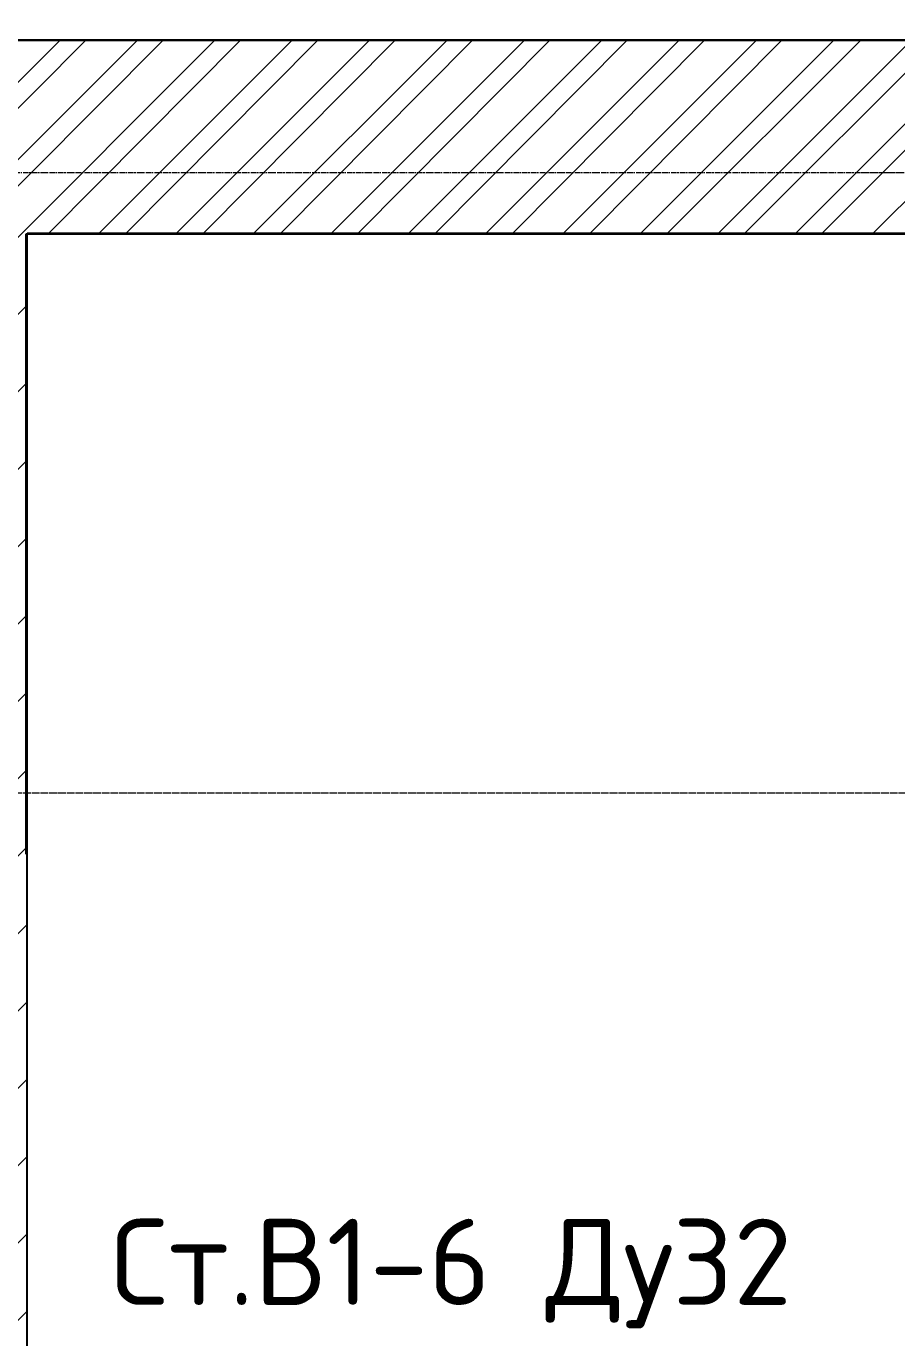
# Model space of a CAD drawing. Header units: millimetres. Extents: x -10178924 to 11692288, y -947381 to 58396.
# Drawn here: x 735757 to 738282, y -814621 to -810816 of the extents above; entities that cross this region are included whole.
import ezdxf

# ---------------------------------------------------------------- set-up
doc = ezdxf.new("R2010")
doc.units = ezdxf.units.MM
doc.linetypes.add('осевая', pattern=[50.8, 31.75, -6.35, 6.35, -6.35])
doc.layers.add('PDF _Размеры осевые', color=7, linetype='Continuous', true_color=0x5d6970)
doc.layers.add('PDF _штриховка', color=7, linetype='Continuous', true_color=0x95834a)
doc.layers.add('PDF _Стены.1', color=7, linetype='Continuous')
doc.layers.add('Стены внутр.1', color=7, linetype='Continuous')
for name, color, linetype, lineweight in [('PDF _Текст', 7, 'Continuous', 5), ('Размеры осевые', 153, 'Continuous', 9), ('Стены.1', 7, 'Continuous', 25), ('ШТРИХОВКА', 252, 'Continuous', 15)]:
    doc.layers.add(name, color=color, linetype=linetype, lineweight=lineweight)
doc.styles.add('PDF ISOCPEUR', font='isocpeur.ttf')

# ---------------------------------------------------------------- blocks, each defined once
blk = doc.blocks.new('A$C5282721b')
at = {"layer": 'ШТРИХОВКА', "ltscale": 100, "true_color": 0x000000, "transparency": 33554687}
h = blk.add_hatch(dxfattribs=at)
h.set_pattern_fill('ANSI31', color=18, scale=50)
h.set_pattern_definition([(45, (-79853.19, 25128.16), (-112.2532, 112.2532), [])])
edge = h.paths.add_edge_path()
edge.add_line((36498.921, -37009.188), (36898.882, -37014.787))
edge.add_line((36898.882, -37014.787), (36964.029, -32428.119))
edge.add_line((36964.029, -32428.119), (37032.722, -32428.119))
edge.add_line((37032.722, -32428.119), (37032.722, -30586.036))
edge.add_line((37032.722, -30586.036), (38904.657, -30586.036))
edge.add_line((38904.657, -30586.036), (38902.425, -30898.17))
edge.add_line((38902.425, -30898.17), (39152.455, -30898.17))
edge.add_line((39152.455, -30898.17), (39154.793, -30586.036))
edge.add_line((39154.793, -30586.036), (41035.118, -30586.036))
edge.add_line((41035.118, -30586.036), (41035.118, -30412.839))
edge.add_line((41035.118, -30412.839), (41035.118, -30026.036))
edge.add_line((41035.118, -30026.036), (36472.722, -30026.036))
edge.add_line((36472.722, -30026.036), (36472.722, -31868.119))
edge.add_line((36472.722, -31868.119), (30542.101, -31868.119))
edge.add_line((30542.101, -31868.119), (30542.101, -32424.051))
edge.add_line((30542.101, -32424.051), (36563.99, -32428.119))
edge.add_line((36563.99, -32428.119), (36498.921, -37066.477))
h.paths.add_polyline_path([(25192.811, -31868.119), (17563.142, -31868.119), (17563.142, -30066.63), (12841.199, -30066.63), (12841.199, -31868.119), (7024.898, -31868.119), (7024.898, -31969.641), (7024.898, -32428.119), (13001.199, -32428.119), (13001.199, -38443.071), (10379.676, -38473.857), (10379.676, -38873.885), (13001.199, -38843.098), (13401.199, -38838.401), (13401.199, -32428.119), (13401.199, -30626.63), (17003.142, -30626.63), (17003.142, -32428.119), (17003.142, -38795.762), (36871.442, -38820.294), (36872.104, -38529.718), (36884.044, -38081.988), (36484.836, -38082.681), (36480.32, -38405.312), (17403.142, -38395.958), (17403.142, -32428.119), (25753.823, -32428.119), (25753.823, -31968.119)])
at = {"layer": 'Размеры осевые', "color": 251, "linetype": 'осевая', "ltscale": 0.5, "transparency": 33554687}
for p, q in [((-9750, -30450), (44700, -30450)), ((-9750, -32250), (62308.109, -32250)), ((-9718.727, -32250), (61848.609, -32250)), ((-9718.727, -32250), (61848.609, -32250))]:
    blk.add_line(p, q, dxfattribs=at)
at = {"layer": 'Стены внутр.1', "color": 18, "linetype": 'Continuous', "true_color": 0x000000, "transparency": 33554687, "flags": 128}
blk.add_lwpolyline([(13401.199, -38838.401), (13401.199, -32428.119)], dxfattribs=at)
at = {"layer": 'Стены.1', "color": 18, "linetype": 'Continuous', "true_color": 0x000000, "transparency": 33554687, "flags": 128}
for points in [[(12841.199, -30066.63), (17563.142, -30066.63)], [(13401.199, -30626.63), (17003.142, -30626.63)], [(13401.199, -32428.119), (13401.199, -30626.63)]]:
    blk.add_lwpolyline(points, dxfattribs=at)

msp = doc.modelspace()

# ---------------------------------------------------------------- linework, layer by layer
at = {"layer": 'PDF _Размеры осевые', "lineweight": 9}
for points in [[(735748.7, -811241), (735761.4, -811241)], [(735765.6, -811241), (735769.8, -811241)], [(735774.1, -811241), (735786.8, -811241)], [(735791, -811241), (735795.2, -811241)], [(735799.5, -811241), (735812.2, -811241)], [(735816.4, -811241), (735820.6, -811241)], [(735824.9, -811241), (735837.6, -811241)], [(735841.8, -811241), (735846, -811241)], [(735850.3, -811241), (735863, -811241)], [(735867.2, -811241), (735871.4, -811241)], [(735875.7, -811241), (735888.4, -811241)], [(735892.6, -811241), (735896.8, -811241)], [(735901.1, -811241), (735913.8, -811241)], [(735918, -811241), (735922.2, -811241)], [(735926.5, -811241), (735939.2, -811241)], [(735943.4, -811241), (735947.6, -811241)], [(735951.9, -811241), (735964.6, -811241)], [(735968.8, -811241), (735973, -811241)], [(735977.3, -811241), (735990, -811241)], [(735994.2, -811241), (735998.4, -811241)], [(736002.7, -811241), (736015.4, -811241)], [(736019.6, -811241), (736023.8, -811241)], [(736028.1, -811241), (736040.8, -811241)], [(736045, -811241), (736049.2, -811241)], [(736053.5, -811241), (736066.2, -811241)], [(736070.4, -811241), (736074.6, -811241)], [(736078.9, -811241), (736091.6, -811241)], [(736095.8, -811241), (736100, -811241)], [(736104.3, -811241), (736117, -811241)], [(736121.2, -811241), (736125.4, -811241)], [(736129.7, -811241), (736142.4, -811241)], [(736146.6, -811241), (736150.8, -811241)], [(736155.1, -811241), (736167.8, -811241)], [(736172, -811241), (736176.2, -811241)], [(736180.5, -811241), (736193.2, -811241)], [(736197.4, -811241), (736201.7, -811241)], [(736205.9, -811241), (736218.6, -811241)], [(736222.8, -811241), (736227, -811241)], [(736231.3, -811241), (736244, -811241)], [(736248.2, -811241), (736252.4, -811241)], [(736256.7, -811241), (736269.4, -811241)], [(736273.6, -811241), (736277.8, -811241)], [(736282.1, -811241), (736294.8, -811241)], [(736299, -811241), (736303.2, -811241)], [(736307.5, -811241), (736320.2, -811241)], [(736324.4, -811241), (736328.6, -811241)], [(736332.9, -811241), (736345.6, -811241)], [(736349.8, -811241), (736354, -811241)], [(736358.3, -811241), (736371, -811241)], [(736375.2, -811241), (736379.4, -811241)], [(736383.7, -811241), (736396.4, -811241)], [(736400.6, -811241), (736404.9, -811241)], [(736409.1, -811241), (736421.8, -811241)], [(736426, -811241), (736430.3, -811241)], [(736434.5, -811241), (736447.2, -811241)], [(736451.4, -811241), (736455.7, -811241)], [(736459.9, -811241), (736472.6, -811241)], [(736476.8, -811241), (736481, -811241)], [(736485.3, -811241), (736498, -811241)], [(736502.2, -811241), (736506.4, -811241)], [(736510.7, -811241), (736523.4, -811241)], [(736527.6, -811241), (736531.8, -811241)], [(736536.1, -811241), (736548.8, -811241)], [(736553, -811241), (736557.2, -811241)], [(736561.5, -811241), (736574.2, -811241)], [(736578.4, -811241), (736582.6, -811241)], [(736586.9, -811241), (736599.6, -811241)], [(736603.8, -811241), (736608.1, -811241)], [(736612.3, -811241), (736625, -811241)], [(736629.2, -811241), (736633.5, -811241)], [(736637.7, -811241), (736650.4, -811241)], [(736654.6, -811241), (736658.9, -811241)], [(736663.1, -811241), (736675.8, -811241)], [(736680, -811241), (736684.3, -811241)], [(736688.5, -811241), (736701.2, -811241)], [(736705.4, -811241), (736709.7, -811241)], [(736713.9, -811241), (736726.6, -811241)], [(736730.8, -811241), (736735.1, -811241)], [(736739.3, -811241), (736752, -811241)], [(736756.2, -811241), (736760.4, -811241)], [(736764.7, -811241), (736777.4, -811241)], [(736781.6, -811241), (736785.8, -811241)], [(736790.1, -811241), (736802.8, -811241)], [(736807, -811241), (736811.2, -811241)], [(736815.5, -811241), (736828.2, -811241)], [(736832.4, -811241), (736836.7, -811241)], [(736840.9, -811241), (736853.6, -811241)], [(736857.8, -811241), (736862.1, -811241)], [(736866.3, -811241), (736879, -811241)], [(736883.2, -811241), (736887.5, -811241)], [(736891.7, -811241), (736904.4, -811241)], [(736908.6, -811241), (736912.9, -811241)], [(736917.1, -811241), (736929.8, -811241)], [(736934, -811241), (736938.3, -811241)], [(736942.5, -811241), (736955.2, -811241)], [(736959.4, -811241), (736963.7, -811241)], [(736967.9, -811241), (736980.6, -811241)], [(736984.8, -811241), (736989.1, -811241)], [(736993.3, -811241), (737006, -811241)], [(737010.2, -811241), (737014.4, -811241)], [(737018.7, -811241), (737031.4, -811241)], [(737035.6, -811241), (737039.9, -811241)], [(737044.1, -811241), (737056.8, -811241)], [(737061, -811241), (737065.3, -811241)], [(737069.5, -811241), (737082.2, -811241)], [(737086.4, -811241), (737090.7, -811241)], [(737094.9, -811241), (737107.6, -811241)], [(737111.8, -811241), (737116.1, -811241)], [(737120.3, -811241), (737133, -811241)], [(737137.2, -811241), (737141.5, -811241)], [(737145.7, -811241), (737158.4, -811241)], [(737162.6, -811241), (737166.9, -811241)], [(737171.1, -811241), (737183.8, -811241)], [(737188, -811241), (737192.3, -811241)], [(737196.5, -811241), (737209.2, -811241)], [(737213.4, -811241), (737217.7, -811241)], [(737221.9, -811241), (737234.6, -811241)], [(737238.8, -811241), (737243.1, -811241)], [(737247.3, -811241), (737260, -811241)], [(737264.2, -811241), (737268.5, -811241)], [(737272.7, -811241), (737285.4, -811241)], [(737289.6, -811241), (737293.9, -811241)], [(737298.1, -811241), (737310.8, -811241)], [(737315, -811241), (737319.3, -811241)], [(737323.5, -811241), (737336.2, -811241)], [(737340.4, -811241), (737344.7, -811241)], [(737348.9, -811241), (737361.6, -811241)], [(737365.8, -811241), (737370.1, -811241)], [(737374.3, -811241), (737387, -811241)], [(737391.2, -811241), (737395.5, -811241)], [(737399.7, -811241), (737412.4, -811241)], [(737416.6, -811241), (737420.9, -811241)], [(737425.1, -811241), (737437.8, -811241)], [(737442, -811241), (737446.3, -811241)], [(737450.5, -811241), (737463.2, -811241)], [(737467.4, -811241), (737471.7, -811241)], [(737475.9, -811241), (737488.6, -811241)], [(737492.8, -811241), (737497.1, -811241)], [(737501.3, -811241), (737514, -811241)], [(737518.2, -811241), (737522.5, -811241)], [(737526.7, -811241), (737539.4, -811241)], [(737543.6, -811241), (737547.9, -811241)], [(737552.1, -811241), (737564.8, -811241)], [(737569, -811241), (737573.3, -811241)], [(737577.5, -811241), (737590.2, -811241)], [(737594.4, -811241), (737598.7, -811241)], [(737602.9, -811241), (737615.6, -811241)], [(737619.8, -811241), (737624.1, -811241)], [(737628.3, -811241), (737641, -811241)], [(737645.2, -811241), (737649.5, -811241)], [(737653.7, -811241), (737666.4, -811241)], [(737670.6, -811241), (737674.9, -811241)], [(737679.1, -811241), (737691.8, -811241)], [(737696, -811241), (737700.3, -811241)], [(737704.5, -811241), (737717.2, -811241)], [(737721.4, -811241), (737725.7, -811241)], [(737729.9, -811241), (737742.6, -811241)], [(737746.8, -811241), (737751.1, -811241)], [(737755.3, -811241), (737768, -811241)], [(737772.2, -811241), (737776.5, -811241)], [(737780.7, -811241), (737793.4, -811241)], [(737797.6, -811241), (737801.9, -811241)], [(737806.1, -811241), (737818.8, -811241)], [(737823, -811241), (737827.3, -811241)], [(737831.5, -811241), (737844.2, -811241)], [(737848.4, -811241), (737852.7, -811241)], [(737856.9, -811241), (737869.6, -811241)], [(737873.8, -811241), (737878.1, -811241)], [(737882.3, -811241), (737895, -811241)], [(737899.2, -811241), (737903.5, -811241)], [(737907.7, -811241), (737920.4, -811241)], [(737924.6, -811241), (737928.9, -811241)], [(737933.1, -811241), (737945.8, -811241)], [(737950, -811241), (737954.3, -811241)], [(737958.5, -811241), (737971.2, -811241)], [(737975.4, -811241), (737979.7, -811241)], [(737983.9, -811241), (737996.6, -811241)], [(738000.8, -811241), (738005.1, -811241)], [(738009.3, -811241), (738022, -811241)], [(738026.2, -811241), (738030.5, -811241)], [(738034.7, -811241), (738047.4, -811241)], [(738051.6, -811241), (738055.9, -811241)], [(738060.1, -811241), (738072.8, -811241)], [(738077, -811241), (738081.3, -811241)], [(738085.5, -811241), (738098.2, -811241)], [(738102.4, -811241), (738106.7, -811241)], [(738110.9, -811241), (738123.6, -811241)], [(738127.8, -811241), (738132.1, -811241)], [(738136.3, -811241), (738149, -811241)], [(738153.2, -811241), (738157.5, -811241)], [(738161.7, -811241), (738174.4, -811241)], [(738178.6, -811241), (738182.9, -811241), (738199.8, -811241)], [(738204, -811241), (738208.3, -811241), (738225.2, -811241)], [(738229.4, -811241), (738233.7, -811241), (738250.6, -811241)], [(738254.8, -811241), (738259.1, -811241), (738276, -811241)], [(738280.2, -811241), (738284.5, -811241), (738301.4, -811241)], [(735748.7, -813040.2), (735765.6, -813040.2)], [(735769.8, -813040.2), (735769.8, -813040.2)], [(735774.1, -813040.2), (735791, -813040.2)], [(735795.2, -813040.2), (735795.2, -813040.2)], [(735799.5, -813040.2), (735816.4, -813040.2)], [(735820.6, -813040.2), (735820.6, -813040.2)], [(735824.9, -813040.2), (735841.8, -813040.2)], [(735846, -813040.2), (735846, -813040.2)], [(735850.3, -813040.2), (735867.2, -813040.2)], [(735871.4, -813040.2), (735871.4, -813040.2)], [(735875.7, -813040.2), (735892.6, -813040.2)], [(735896.8, -813040.2), (735896.8, -813040.2)], [(735901.1, -813040.2), (735918, -813040.2)], [(735922.2, -813040.2), (735922.2, -813040.2)], [(735926.5, -813040.2), (735943.4, -813040.2)], [(735947.6, -813040.2), (735947.6, -813040.2)], [(735951.9, -813040.2), (735968.8, -813040.2)], [(735973, -813040.2), (735973, -813040.2)], [(735977.3, -813040.2), (735994.2, -813040.2)], [(735998.4, -813040.2), (735998.4, -813040.2)], [(736002.7, -813040.2), (736019.6, -813040.2)], [(736023.8, -813040.2), (736023.8, -813040.2)], [(736028.1, -813040.2), (736045, -813040.2)], [(736049.2, -813040.2), (736049.2, -813040.2)], [(736053.5, -813040.2), (736070.4, -813040.2)], [(736074.7, -813040.2), (736074.7, -813040.2)], [(736078.9, -813040.2), (736095.8, -813040.2)], [(736100, -813040.2), (736100, -813040.2)], [(736104.3, -813040.2), (736121.2, -813040.2)], [(736125.4, -813040.2), (736125.4, -813040.2)], [(736129.7, -813040.2), (736146.6, -813040.2)], [(736150.8, -813040.2), (736150.8, -813040.2)], [(736155.1, -813040.2), (736172, -813040.2)], [(736176.2, -813040.2), (736176.2, -813040.2)], [(736180.5, -813040.2), (736197.4, -813040.2)], [(736201.6, -813040.2), (736201.6, -813040.2)], [(736205.9, -813040.2), (736222.8, -813040.2)], [(736227, -813040.2), (736227, -813040.2)], [(736231.3, -813040.2), (736248.2, -813040.2)], [(736252.4, -813040.2), (736252.4, -813040.2)], [(736256.7, -813040.2), (736273.6, -813040.2)], [(736277.8, -813040.2), (736277.8, -813040.2)], [(736282.1, -813040.2), (736299, -813040.2)], [(736303.3, -813040.2), (736303.3, -813040.2)], [(736307.5, -813040.2), (736324.4, -813040.2)], [(736328.7, -813040.2), (736328.7, -813040.2)], [(736332.9, -813040.2), (736349.8, -813040.2)], [(736354, -813040.2), (736354, -813040.2)], [(736358.3, -813040.2), (736375.2, -813040.2)], [(736379.4, -813040.2), (736379.4, -813040.2)], [(736383.7, -813040.2), (736400.6, -813040.2)], [(736404.8, -813040.2), (736404.8, -813040.2)], [(736409.1, -813040.2), (736426, -813040.2)], [(736430.2, -813040.2), (736430.2, -813040.2)], [(736434.5, -813040.2), (736451.4, -813040.2)], [(736455.6, -813040.2), (736455.6, -813040.2)], [(736459.9, -813040.2), (736476.8, -813040.2)], [(736481, -813040.2), (736481, -813040.2)], [(736485.3, -813040.2), (736502.2, -813040.2)], [(736506.5, -813040.2), (736506.5, -813040.2)], [(736510.7, -813040.2), (736527.6, -813040.2)], [(736531.9, -813040.2), (736531.9, -813040.2)], [(736536.1, -813040.2), (736553, -813040.2)], [(736557.3, -813040.2), (736557.3, -813040.2)], [(736561.5, -813040.2), (736578.4, -813040.2)], [(736582.7, -813040.2), (736582.7, -813040.2)], [(736586.9, -813040.2), (736603.8, -813040.2)], [(736608, -813040.2), (736608, -813040.2)], [(736612.3, -813040.2), (736629.2, -813040.2)], [(736633.4, -813040.2), (736633.4, -813040.2)], [(736637.7, -813040.2), (736654.6, -813040.2)], [(736658.8, -813040.2), (736658.8, -813040.2)], [(736663.1, -813040.2), (736680, -813040.2)], [(736684.2, -813040.2), (736684.2, -813040.2)], [(736688.5, -813040.2), (736705.4, -813040.2)], [(736709.7, -813040.2), (736709.7, -813040.2)], [(736713.9, -813040.2), (736730.8, -813040.2)], [(736735.1, -813040.2), (736735.1, -813040.2)], [(736739.3, -813040.2), (736756.2, -813040.2)], [(736760.5, -813040.2), (736760.5, -813040.2)], [(736764.7, -813040.2), (736781.6, -813040.2)], [(736785.9, -813040.2), (736785.9, -813040.2)], [(736790.1, -813040.2), (736807, -813040.2)], [(736811.3, -813040.2), (736811.3, -813040.2)], [(736815.5, -813040.2), (736832.4, -813040.2)], [(736836.7, -813040.2), (736836.7, -813040.2)], [(736840.9, -813040.2), (736857.8, -813040.2)], [(736862.1, -813040.2), (736862.1, -813040.2)], [(736866.3, -813040.2), (736883.2, -813040.2)], [(736887.4, -813040.2), (736887.4, -813040.2)], [(736891.7, -813040.2), (736908.6, -813040.2)], [(736912.8, -813040.2), (736912.8, -813040.2)], [(736917.1, -813040.2), (736934, -813040.2)], [(736938.3, -813040.2), (736938.3, -813040.2)], [(736942.5, -813040.2), (736959.4, -813040.2)], [(736963.7, -813040.2), (736963.7, -813040.2)], [(736967.9, -813040.2), (736984.8, -813040.2)], [(736989.1, -813040.2), (736989.1, -813040.2)], [(736993.3, -813040.2), (737010.2, -813040.2)], [(737014.5, -813040.2), (737014.5, -813040.2)], [(737018.7, -813040.2), (737035.6, -813040.2)], [(737039.9, -813040.2), (737039.9, -813040.2)], [(737044.1, -813040.2), (737061, -813040.2)], [(737065.3, -813040.2), (737065.3, -813040.2)], [(737069.5, -813040.2), (737086.4, -813040.2)], [(737090.7, -813040.2), (737090.7, -813040.2)], [(737094.9, -813040.2), (737111.8, -813040.2)], [(737116.1, -813040.2), (737116.1, -813040.2)], [(737120.3, -813040.2), (737137.2, -813040.2)], [(737141.5, -813040.2), (737141.5, -813040.2)], [(737145.7, -813040.2), (737162.6, -813040.2)], [(737166.9, -813040.2), (737166.9, -813040.2)], [(737171.1, -813040.2), (737188, -813040.2)], [(737192.3, -813040.2), (737192.3, -813040.2)], [(737196.5, -813040.2), (737213.4, -813040.2)], [(737217.7, -813040.2), (737217.7, -813040.2)], [(737221.9, -813040.2), (737238.8, -813040.2)], [(737243.1, -813040.2), (737243.1, -813040.2)], [(737247.3, -813040.2), (737264.2, -813040.2)], [(737268.5, -813040.2), (737268.5, -813040.2)], [(737272.7, -813040.2), (737289.6, -813040.2)], [(737293.9, -813040.2), (737293.9, -813040.2)], [(737298.1, -813040.2), (737315, -813040.2)], [(737319.3, -813040.2), (737319.3, -813040.2)], [(737323.5, -813040.2), (737340.4, -813040.2)], [(737344.7, -813040.2), (737344.7, -813040.2)], [(737348.9, -813040.2), (737365.8, -813040.2)], [(737370.1, -813040.2), (737370.1, -813040.2)], [(737374.3, -813040.2), (737391.2, -813040.2)], [(737395.5, -813040.2), (737395.5, -813040.2)], [(737399.7, -813040.2), (737416.6, -813040.2)], [(737420.9, -813040.2), (737420.9, -813040.2)], [(737425.1, -813040.2), (737442, -813040.2)], [(737446.3, -813040.2), (737446.3, -813040.2)], [(737450.5, -813040.2), (737467.4, -813040.2)], [(737471.7, -813040.2), (737471.7, -813040.2)], [(737475.9, -813040.2), (737492.8, -813040.2)], [(737497.1, -813040.2), (737497.1, -813040.2)], [(737501.3, -813040.2), (737518.2, -813040.2)], [(737522.5, -813040.2), (737522.5, -813040.2)], [(737526.7, -813040.2), (737543.6, -813040.2)], [(737547.9, -813040.2), (737547.9, -813040.2)], [(737552.1, -813040.2), (737569, -813040.2)], [(737573.3, -813040.2), (737573.3, -813040.2)], [(737577.5, -813040.2), (737594.4, -813040.2)], [(737598.7, -813040.2), (737598.7, -813040.2)], [(737602.9, -813040.2), (737619.8, -813040.2)], [(737624.1, -813040.2), (737624.1, -813040.2)], [(737628.3, -813040.2), (737645.2, -813040.2)], [(737649.5, -813040.2), (737649.5, -813040.2)], [(737653.7, -813040.2), (737670.6, -813040.2)], [(737674.9, -813040.2), (737674.9, -813040.2)], [(737679.1, -813040.2), (737696, -813040.2)], [(737700.3, -813040.2), (737700.3, -813040.2)], [(737704.5, -813040.2), (737721.4, -813040.2)], [(737725.7, -813040.2), (737725.7, -813040.2)], [(737729.9, -813040.2), (737746.8, -813040.2)], [(737751.1, -813040.2), (737751.1, -813040.2)], [(737755.3, -813040.2), (737772.2, -813040.2)], [(737776.5, -813040.2), (737776.5, -813040.2)], [(737780.7, -813040.2), (737797.6, -813040.2)], [(737801.9, -813040.2), (737801.9, -813040.2)], [(737806.1, -813040.2), (737823, -813040.2)], [(737827.3, -813040.2), (737827.3, -813040.2)], [(737831.5, -813040.2), (737848.4, -813040.2)], [(737852.7, -813040.2), (737852.7, -813040.2)], [(737856.9, -813040.2), (737873.8, -813040.2)], [(737878.1, -813040.2), (737878.1, -813040.2)], [(737882.3, -813040.2), (737899.2, -813040.2)], [(737903.5, -813040.2), (737903.5, -813040.2)], [(737907.7, -813040.2), (737924.6, -813040.2)], [(737928.9, -813040.2), (737928.9, -813040.2)], [(737933.1, -813040.2), (737950, -813040.2)], [(737954.3, -813040.2), (737954.3, -813040.2)], [(737958.5, -813040.2), (737975.4, -813040.2)], [(737979.7, -813040.2), (737979.7, -813040.2)], [(737983.9, -813040.2), (738000.8, -813040.2)], [(738005.1, -813040.2), (738005.1, -813040.2)], [(738009.3, -813040.2), (738026.2, -813040.2)], [(738030.5, -813040.2), (738030.5, -813040.2)], [(738034.7, -813040.2), (738051.6, -813040.2)], [(738055.9, -813040.2), (738055.9, -813040.2)], [(738060.1, -813040.2), (738077, -813040.2)], [(738081.3, -813040.2), (738081.3, -813040.2)], [(738085.5, -813040.2), (738102.4, -813040.2)], [(738106.7, -813040.2), (738106.7, -813040.2)], [(738110.9, -813040.2), (738127.8, -813040.2)], [(738132.1, -813040.2), (738132.1, -813040.2)], [(738136.3, -813040.2), (738153.2, -813040.2)], [(738157.5, -813040.2), (738157.5, -813040.2)], [(738161.7, -813040.2), (738178.6, -813040.2)], [(738182.9, -813040.2), (738182.9, -813040.2)], [(738187.1, -813040.2), (738204, -813040.2)], [(738208.3, -813040.2), (738208.3, -813040.2)], [(738212.5, -813040.2), (738229.4, -813040.2)], [(738233.7, -813040.2), (738233.7, -813040.2)], [(738237.9, -813040.2), (738254.8, -813040.2)], [(738259.1, -813040.2), (738259.1, -813040.2)], [(738263.3, -813040.2), (738280.2, -813040.2)]]:
    msp.add_lwpolyline(points, dxfattribs=at)
at = {"layer": 'PDF _Стены.1', "lineweight": 25}
for points in [[(735198.3, -810855.8), (739918.3, -810855.8)], [(735757.1, -811418.8), (739359.6, -811418.8)], [(735757.1, -813218), (735757.1, -811418.9)]]:
    msp.add_lwpolyline(points, dxfattribs=at)
at = {"layer": 'PDF _штриховка', "color": 251, "lineweight": 5, "true_color": 0x636466}
for points in [[(735198.3, -811592.4), (735930.7, -810855.8)], [(735198.3, -811816.8), (736155, -810855.8)], [(735820.6, -811418.8), (736379.4, -810855.8)], [(736045, -811418.8), (736603.8, -810855.8)], [(736269.4, -811418.8), (736828.2, -810855.8)], [(736493.7, -811418.8), (737052.5, -810855.8)], [(736718.1, -811418.8), (737276.9, -810855.8)], [(736942.5, -811418.8), (737501.3, -810855.8)], [(737166.9, -811418.8), (737725.6, -810855.8)], [(737391.2, -811418.8), (737950, -810855.8)], [(737615.6, -811418.8), (738178.6, -810855.8)], [(737840, -811418.8), (738403, -810855.8)], [(738064.3, -811418.8), (738627.3, -810855.8)]]:
    msp.add_lwpolyline(points, dxfattribs=at)

# ---------------------------------------------------------------- block references
msp.add_blockref('A$C5282721b', (722358.6, -780790.4))

# ---------------------------------------------------------------- texts
at = {"layer": 'PDF _Текст', "insert": (736002.7, -814435.2), "char_height": 249.994, "attachment_point": 4, "style": 'PDF ISOCPEUR'}
msp.add_mtext('Ст.В1-6 Ду32', dxfattribs=at)

doc.saveas('drawing.dxf')
